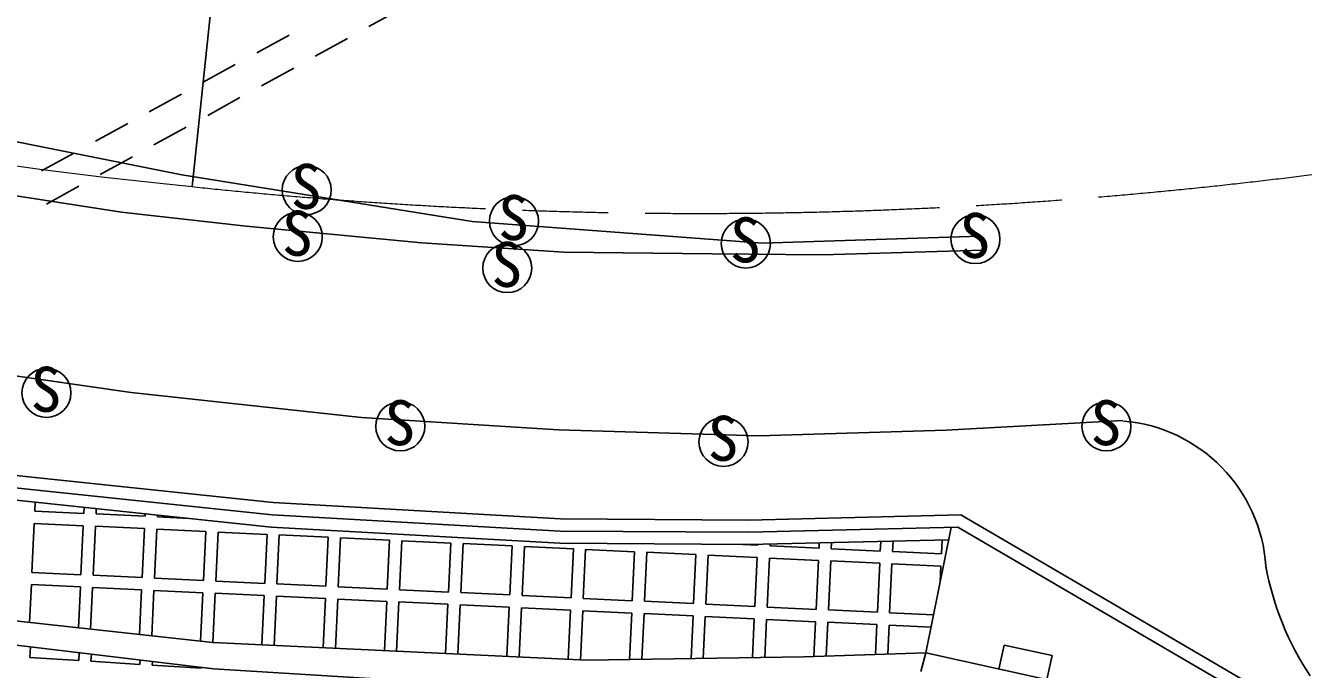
# Model space of a CAD drawing. Units: millimetres, scale not verified. Extents: x 40000 to 680000, y 20000 to 380000.
# Drawn here: x 237164 to 289250, y 241408 to 267647 of the extents above; entities that cross this region are included whole.
import ezdxf
from ezdxf.enums import TextEntityAlignment as Align

# ---------------------------------------------------------------- set-up
doc = ezdxf.new("R2010")
doc.units = ezdxf.units.MM
doc.header["$LTSCALE"] = 1000
doc.linetypes.add('CHAIN', pattern=[18.5, 12, -1.5, 3.5, -1.5])
for name, color, linetype, lineweight in [('M-BGD', 7, 'Continuous', 25), ('M-BMK', 2, 'CHAIN', 13), ('M-BMK-SRVR', 3, 'Continuous', 25), ('M-STR-STRC', 7, 'Continuous', 25), ('M-STR-STRD', 7, 'Continuous', 25)]:
    doc.layers.add(name, color=color, linetype=linetype, lineweight=lineweight)
doc.styles.add('ＭＳ ゴシック', font='')
doc.styles.get('ＭＳ ゴシック').set_extended_font_data('MS Gothic')

msp = doc.modelspace()

# ---------------------------------------------------------------- linework, layer by layer
at = {"layer": 'M-BGD'}
for p, q in [((252474, 268327), (251160, 267604)), ((246588, 266540), (247904, 267261)), ((250284, 267122), (248969, 266399)), ((244396, 265337), (245712, 266059)), ((248093, 265917), (246779, 265194)), ((242204, 264135), (243520, 264857)), ((245903, 264712), (244588, 263989)), ((240012, 262933), (241328, 263654)), ((243712, 263507), (242398, 262784)), ((237820, 261731), (239136, 262452)), ((241522, 262302), (240207, 261579)), ((239331, 261097), (238017, 260374)), ((241473, 252697), (234532, 253688)), ((250861, 251679), (241473, 252697)), ((258889, 251178), (250861, 251679)), ((267049, 250924), (258889, 251178)), ((274688, 251156), (267049, 250924)), ((281892, 251549), (274688, 251156)), ((236134, 249378), (247256, 248210)), ((237558, 248223), (237540, 247861)), ((239538, 247766), (239550, 248014)), ((240048, 247961), (240038, 247743)), ((247256, 248210), (258967, 247548)), ((237540, 247861), (239538, 247766)), ((240038, 247743), (242035, 247648)), ((242035, 247648), (242040, 247752)), ((242538, 247700), (242535, 247625)), ((242535, 247625), (243844, 247563)), ((258967, 247548), (266640, 247496)), ((266640, 247496), (275290, 247706)), ((275290, 247706), (284212, 242491)), ((237517, 247361), (237423, 245363)), ((239515, 247267), (237517, 247361)), ((239420, 245269), (239515, 247267)), ((240014, 247243), (239920, 245245)), ((242012, 247149), (240014, 247243)), ((241918, 245151), (242012, 247149)), ((242511, 247125), (242417, 245128)), ((244509, 247031), (242511, 247125)), ((244415, 245033), (244509, 247031)), ((245008, 247007), (244914, 245010)), ((247006, 246913), (245008, 247007)), ((246912, 244915), (247006, 246913)), ((247506, 246890), (247411, 244892)), ((249503, 246795), (247506, 246890)), ((274897, 247196), (273855, 242079)), ((249409, 244797), (249503, 246795)), ((250003, 246772), (249909, 244774)), ((252001, 246677), (250003, 246772)), ((251906, 244680), (252001, 246677)), ((252500, 246654), (252406, 244656)), ((254498, 246559), (252500, 246654)), ((254404, 244562), (254498, 246559)), ((254997, 246536), (254903, 244538)), ((256995, 246442), (254997, 246536)), ((256901, 244444), (256995, 246442)), ((257495, 246418), (257400, 244420)), ((259492, 246324), (257495, 246418)), ((266405, 246498), (267008, 246469)), ((267008, 246469), (267009, 246505)), ((267510, 246517), (267507, 246446)), ((267507, 246446), (269505, 246351)), ((269505, 246351), (269515, 246566)), ((270016, 246578), (270004, 246328)), ((272002, 246234), (272021, 246626)), ((272522, 246639), (272501, 246210)), ((274499, 246116), (274526, 246687)), ((259398, 244326), (259492, 246324)), ((259992, 246300), (259897, 244302)), ((261990, 246206), (259992, 246300)), ((261895, 244208), (261990, 246206)), ((262489, 246182), (262395, 244184)), ((264487, 246088), (262489, 246182)), ((264392, 244090), (264487, 246088)), ((264986, 246064), (264892, 244066)), ((266984, 245970), (264986, 246064)), ((266890, 243972), (266984, 245970)), ((267483, 245946), (267389, 243949)), ((269481, 245852), (267483, 245946)), ((269387, 243854), (269481, 245852)), ((270004, 246328), (272002, 246234)), ((272501, 246210), (274499, 246116)), ((237423, 245363), (239420, 245269)), ((269981, 245828), (269886, 243831)), ((271978, 245734), (269981, 245828)), ((271884, 243736), (271978, 245734)), ((272478, 245710), (272384, 243713)), ((274476, 245616), (272478, 245710)), ((274446, 244980), (274476, 245616)), ((237399, 244864), (237326, 243320)), ((239397, 244770), (237399, 244864)), ((239920, 245245), (241918, 245151)), ((242417, 245128), (244415, 245033)), ((244914, 245010), (246912, 244915)), ((247411, 244892), (249409, 244797)), ((239318, 243105), (239397, 244770)), ((239896, 244746), (239816, 243051)), ((241894, 244652), (239896, 244746)), ((241808, 242836), (241894, 244652)), ((242393, 244628), (242306, 242782)), ((244391, 244534), (242393, 244628)), ((244298, 242566), (244391, 244534)), ((244891, 244510), (244796, 242512)), ((246888, 244416), (244891, 244510)), ((246794, 242418), (246888, 244416)), ((247388, 244392), (247293, 242395)), ((249386, 244298), (247388, 244392)), ((249291, 242300), (249386, 244298)), ((249909, 244774), (251906, 244680)), ((252406, 244656), (254404, 244562)), ((254903, 244538), (256901, 244444)), ((257400, 244420), (259398, 244326)), ((259897, 244302), (261895, 244208)), ((249885, 244274), (249791, 242277)), ((251883, 244180), (249885, 244274)), ((251788, 242182), (251883, 244180)), ((252382, 244157), (252288, 242159)), ((254380, 244062), (252382, 244157)), ((254286, 242064), (254380, 244062)), ((254879, 244039), (254785, 242041)), ((256877, 243944), (254879, 244039)), ((256783, 241947), (256877, 243944)), ((257377, 243921), (257282, 241923)), ((259374, 243826), (257377, 243921)), ((259280, 241829), (259374, 243826)), ((259874, 243803), (259780, 241805)), ((261872, 243708), (259874, 243803)), ((262395, 244184), (264392, 244090)), ((264892, 244066), (266890, 243972)), ((267389, 243949), (269387, 243854)), ((269886, 243831), (271884, 243736)), ((233944, 243686), (244796, 242512)), ((261782, 241818), (261872, 243708)), ((262371, 243685), (262283, 241825)), ((264369, 243591), (262371, 243685)), ((264287, 241854), (264369, 243591)), ((264868, 243567), (264788, 241861)), ((266866, 243473), (264868, 243567)), ((266791, 241890), (266866, 243473)), ((267366, 243449), (267292, 241898)), ((269363, 243355), (267366, 243449)), ((269296, 241934), (269363, 243355)), ((269863, 243331), (269798, 241950)), ((271861, 243237), (269863, 243331)), ((272384, 243713), (274170, 243628)), ((233295, 242820), (244819, 241431)), ((271803, 242013), (271861, 243237)), ((272360, 243213), (272304, 242029)), ((274069, 243133), (272360, 243213)), ((237360, 242330), (237333, 241893)), ((244796, 242512), (260036, 241793)), ((277052, 242400), (276837, 241423)), ((279005, 241971), (277052, 242400)), ((284212, 242491), (295113, 236137)), ((237333, 241893), (239329, 241770)), ((239329, 241770), (239349, 242090)), ((239846, 242030), (239828, 241739)), ((239828, 241739), (241824, 241616)), ((241824, 241616), (241835, 241791)), ((242332, 241731), (242323, 241585)), ((260036, 241793), (268879, 241920)), ((268879, 241920), (273855, 242079)), ((273855, 242079), (273651, 241318)), ((278790, 240994), (279005, 241971)), ((242323, 241585), (244320, 241462)), ((244320, 241462), (244321, 241491)), ((244819, 241431), (254064, 240861))]:
    msp.add_line(p, q, dxfattribs=at)
for points in [[(218241, 251830), (226314, 250273), (236073, 248881), (247216, 247712), (258951, 247048), (266645, 246996), (275161, 247203), (283960, 242060), (294915, 235673), (302020, 233647), (313151, 228774), (316696, 226750)], [(218360, 251298), (226231, 249780), (236011, 248385), (247176, 247213), (258935, 246548), (266649, 246496), (274795, 246694)], [(301426, 233363), (293495, 233868), (281773, 240338), (273855, 242079)]]:
    msp.add_lwpolyline(points, dxfattribs=at)
for centre, radius, start, end in [((281381, 245202), 6350, 3.7412, 85.219), ((299401, 247732), 11873, 190.2637, 213.6838)]:
    msp.add_arc(centre, radius, start, end, dxfattribs=at)
at = {"layer": 'M-BMK'}
msp.add_lwpolyline([(188554, 273339), (190964, 272570), (193379, 271817), (195799, 271081), (198225, 270362), (200655, 269660), (203091, 268978), (205533, 268314), (207979, 267671), (210431, 267049), (212889, 266449), (215352, 265871), (217820, 265316), (220293, 264785), (222772, 264278), (225256, 263797), (227744, 263342), (230238, 262914), (232736, 262514), (235238, 262142), (237744, 261800), (240255, 261487), (242769, 261205), (243951, 261084)], dxfattribs=at)
msp.add_arc((264659, 457023), 197031, 263.96705, 279.59133, dxfattribs=at)
at = {"layer": 'M-BMK-SRVR'}
msp.add_line((243951, 261084), (249150, 310277), dxfattribs=at)
at = {"layer": 'M-STR-STRC'}
for centre in [(248622, 260945), (257072, 259673), (248259, 259037), (275879, 258947), (266521, 258765), (256799, 257765), (238014, 252678), (252438, 251315), (281218, 251315), (265612, 250679)]:
    msp.add_circle(centre, 1000, dxfattribs=at)
at = {"layer": 'M-STR-STRD'}
for p, q in [((234598, 263355), (243535, 261570)), ((243535, 261570), (255373, 259656)), ((241075, 260048), (234794, 261008)), ((246151, 259468), (241075, 260048)), ((253310, 258799), (246151, 259468)), ((255373, 259656), (267183, 258779)), ((267183, 258779), (276061, 259066)), ((276061, 259066), (276202, 258501)), ((259102, 258418), (253310, 258799)), ((265151, 258339), (259102, 258418)), ((276202, 258501), (269632, 258310)), ((269632, 258310), (265151, 258339))]:
    msp.add_line(p, q, dxfattribs=at)

# ---------------------------------------------------------------- texts
at = {"layer": 'M-STR-STRC', "style": 'ＭＳ ゴシック'}
for p in [(247977, 259627), (256427, 258355), (247614, 257719), (275234, 257629), (265876, 257447), (256154, 256447), (237369, 251359), (251793, 249997), (280573, 249997), (264967, 249361)]:
    msp.add_text('S', height=1833, dxfattribs=at).set_placement(p, align=Align.BOTTOM_LEFT)

doc.saveas('drawing.dxf')
